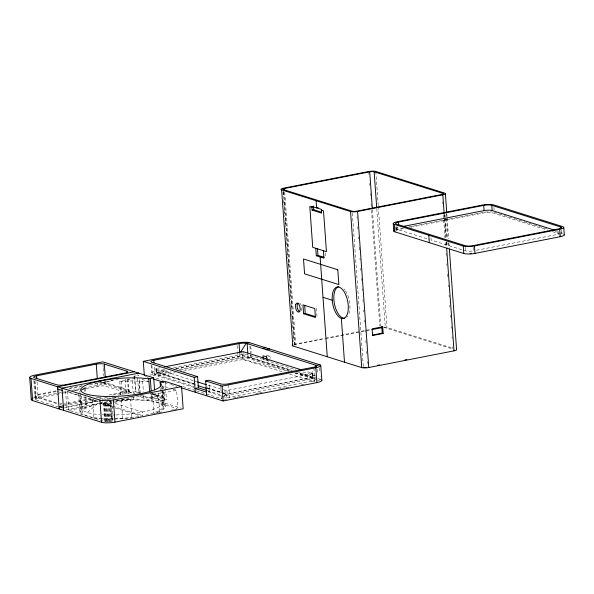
<?xml version="1.0" encoding="UTF-8"?>
<svg xmlns="http://www.w3.org/2000/svg" width="594" height="594" viewBox="0 0 594 594"><rect width="100%" height="100%" fill="white"/><g stroke="black" fill="none" stroke-linecap="round" stroke-linejoin="round"><path stroke-width="0.45" stroke-dasharray="2.97 2.23" d="M195.203 384.83L156.185 372.542L155.888 368.711L160.202 367.723M156.14 372.468L166.825 370.196M207.573 388.721L226.663 394.334L313.135 377.294L312.867 373.492L305.62 371.168M313.135 377.294L298.819 372.661M79.373 392.396L80.101 391.127M93.124 417.938L68.807 410.298L67.478 391.721L79.856 395.611L81.185 414.189L79.975 412.243L81.43 409.704L86.62 406.808L85.93 397.082M159.593 411.531L158.256 392.946L152.591 394.965L153.928 413.543L159.593 411.531L163.847 408.962L165.303 406.422L164.1 389.619M310.996 374.086L313.81 369.78M224.205 395.552L225.237 394.275L311.716 377.346L315.562 379.284M312.867 373.574L226.396 390.622L207.306 385.009M223.441 396.985L221.629 398.752L196.005 390.696M224.049 396.391L226.477 394.037L222.059 392.649M87.429 412.555L98.842 402.361M80.806 390.704L85.291 388.231L85.61 392.656M102.324 383.152L110.128 381.014M111.019 380.769L112.808 380.271M97.186 400.556L87.429 403.638A40.459 8.895 -4.1 0 0 99.532 414.619M92.471 404.729L93.28 404.536M395.456 229.781A8.212 1.804 -4.1 0 1 397.854 229.15L402.39 228.267M408.739 227.019L483.1 212.466A8.212 1.804 -4.1 0 1 492.181 211.976M403.534 228.623L398.997 229.514A5.918 1.299 -4.1 0 0 396.05 230.843M410.788 227.205L484.244 212.823A5.918 1.299 -4.1 0 1 492.315 212.749L547.972 230.249M476.381 250.274L558.902 234.118L558.776 232.388M164.583 369.49L154.611 371.443A5.918 1.299 -4.1 0 0 152.45 373.374L193.986 386.427M173.656 367.716L239.857 354.752A5.918 1.299 -4.1 0 1 247.921 354.677L262.392 359.229M56.007 390.867L37.919 394.401A5.918 1.299 -4.1 0 0 35.759 396.332L57.521 403.178M69.565 388.209L82.224 385.729M94.884 383.256L97.594 382.722M294.141 344.372A5.16 1.136 -4.1 0 1 294.698 344.253L324.628 338.394M325.534 338.216L370.879 329.336M294.03 345.277A3.245 0.713 -4.1 0 1 295.656 344.55L324.673 338.87M325.579 338.691L370.923 329.811M56.059 391.58L37.971 395.121A5.918 1.299 -4.1 0 0 35.811 397.052L58.442 404.165M56.957 391.401L59.675 390.874M68.711 389.1L81.371 386.627M89.508 385.031L99.644 383.063M100.535 382.892L118.169 379.44M133.353 376.462L138.706 375.415M175.898 368.414L243.354 355.353L291.751 370.441M194.208 387.436L158.086 376.084L157.818 372.364L167.76 370.418M175.891 368.829L242.738 355.747L289.434 370.426M33.323 398.136A9.868 2.168 -4.1 0 1 36.212 397.379L57.128 393.287M58.034 393.109L60.759 392.575M61.672 392.396L67.129 391.327M71.674 390.444L79.856 388.84M83.494 388.127L104.41 384.028L135.024 393.659M149.844 375.133L169.877 371.213M178.98 369.431L238.149 357.848A9.868 2.168 -4.1 0 1 250.037 357.388L292.241 370.508M67.478 391.721L69.26 391.372M73.715 390.503L79.054 389.456M82.618 388.758L85.291 388.231M120.738 394.75L119.788 381.482L134.036 378.69M58.65 407.046L36.019 399.933A5.918 1.299 -4.1 0 1 38.179 398.002L62.593 393.221M63.499 393.042L68.013 392.159L96.555 401.136L66.714 406.972A5.918 1.299 -4.1 0 1 64.538 407.284M75.245 390.748L79.767 389.857M80.673 389.679L97.854 386.323A5.918 1.299 -4.1 0 1 105.918 386.249L128.549 393.362A5.918 1.299 -4.1 0 1 129.143 394.312M171.198 371.963L154.878 375.156A5.918 1.299 -4.1 0 0 152.717 375.779M180.272 370.188L240.125 358.472A5.918 1.299 -4.1 0 1 248.188 358.397L288.833 371.176M158.086 376.084L175.252 372.72M183.383 371.131L243.005 359.459L282.655 371.926M268.436 356.66L270.084 356.333M265.718 359.014L263.246 359.496L295.871 369.758M267.055 360.699L269.528 360.209M90.867 398.596L66.461 403.378A5.918 1.299 -4.1 0 1 64.278 403.69M96.295 397.535L98.107 397.178M108.954 395.055L126.128 391.691A5.918 1.299 -4.1 0 0 128.289 389.761L105.658 382.647A5.918 1.299 -4.1 0 0 102.807 382.291M91.825 399.138L66.513 404.091A5.918 1.299 -4.1 0 1 64.33 404.403M98.151 397.898L101.774 397.193M112.622 395.069L126.18 392.411A5.918 1.299 -4.1 0 0 128.341 390.481L105.71 383.368A5.918 1.299 -4.1 0 0 102.123 383.004M64.419 405.665L95.033 399.673M99.532 398.789L107.64 397.208M118.444 395.092L135.551 391.743L139.976 393.131L139.026 379.848M104.693 399.539L116.446 397.238M64.345 407.937L98.894 401.18M107.566 399.48L118.748 397.289M66.305 409.815L98.708 403.475M99.614 403.296L107.759 401.7M68.807 410.298L91.795 405.799M115.949 401.069L138.937 396.569L177.094 408.568M114.419 402.442L130.539 399.287L131.809 416.981M152.591 394.965L176.626 390.265L177.896 407.952M150.69 393.933L161.234 397.252L162.778 396.978L151.351 393.384L151.611 396.978L155.019 396.309L166.446 399.903L165.785 390.674M161.501 400.965L166.446 399.903M208.13 391.743L209.838 391.416L209.222 382.84M222.401 396.302L226.811 397.69L311.731 381.066L311.464 377.346L296.48 372.638M311.924 381.467L315.221 380.821M317.693 380.338L321.161 379.655M155.702 413.194L158.375 412.674M159.266 412.496L161.939 411.976M170.834 410.231L173.507 409.712M174.398 409.533L177.071 409.014M233.323 397.965L236.041 397.438M236.947 397.26L239.672 396.725M240.577 396.547L243.295 396.012M255.992 393.532L258.717 392.998M259.623 392.82L262.34 392.285M278.668 389.092L281.385 388.558M282.291 388.379L285.009 387.852M285.922 387.674L289.545 386.961M301.336 384.652L305.873 383.769M99.317 401.73L105.041 403.326L111.731 402.97L113.001 420.656M112.192 401.433L102.458 402.992L94.104 404.974L87.689 407.261A40.459 8.895 -4.1 0 0 90.622 416.943A40.459 8.895 -4.1 0 0 133.086 417.233L136.464 416.691M137.311 416.557L139.003 416.29M112.355 421.666L111.605 421.777L110.276 403.2M119.788 381.482L132.351 380.903L149.978 381.883M121.124 400.059L133.68 399.48L151.307 400.46L150.802 393.384M116.714 400.363L130.539 399.287M114.449 401.217L122.639 400.415A40.459 8.895 -4.1 0 1 161.182 404.061A40.459 8.895 -4.1 0 1 145.493 415.124M114.36 419.082L129.098 418.131M130.027 418.042L131.868 417.864M101.314 418.956L113.439 419.119M103.928 403.155L105.257 421.733L93.971 418.206L92.642 399.628L95.396 399.911M93.971 418.206L100.393 418.859M150.653 393.77C155.531 392.01 164.404 403.229 160.863 392.018M243.072 359.4L288.543 371.287M294.78 372.921L311.716 377.346L314.478 381.326M556.645 230.799L558.412 231.356M494.29 212.362L547.297 229.032M555.249 231.534L558.783 232.64M559.667 232.922L563.201 234.029M552.39 231.638L561.226 234.415A5.918 1.299 -4.1 0 1 561.813 235.365M396.495 226.611L396.681 229.21L429.365 239.493M473.411 247.342L473.656 250.809A5.918 1.299 -4.1 0 1 465.592 250.876L431.133 240.043L430.947 237.444M383.85 327.183A5.16 1.136 -4.1 0 1 386.976 327.502L453.229 348.329M383.761 327.628A3.245 0.713 -4.1 0 1 385.32 327.821L453.348 349.213M266.387 355.115L270.196 356.311L270.359 358.538M302.858 371.955L315.963 376.069M298.426 372.453L316.973 378.281M317.857 378.564L320.508 379.395L320.322 376.774M295.01 373.114L315.332 379.507M289.701 374.138L311.731 381.066M155.873 368.748L193.169 380.561M194.052 380.836L196.703 381.675M157.818 372.364L196.584 384.556M207.158 387.882L221.258 392.315M222.141 392.589L226.544 393.971L226.811 397.69M193.785 383.761L157.566 372.371L154.878 375.156L154.24 366.298M207.039 387.927L221.176 392.367M207.195 390.585L221.362 395.04L221.629 398.752A5.918 1.299 -4.1 0 0 222.052 398.864M208.308 391.869L221.525 396.027M156.252 378.2L163.32 380.42M182.752 386.531L195.122 390.421M145.263 376.485L148.767 377.584M164.56 382.551L167.189 383.375M170.701 384.481L176.841 386.412M137.229 374.955L138.899 375.378M142.018 379.38L149.094 381.608M164.1 404.484L162.763 385.907L168.83 387.808M173.158 389.174L176.626 390.265M139.427 392.864L135.736 391.706L134.534 374.873M151.611 396.978L163.038 400.571L162.4 391.676M140.325 395.322L180.539 407.967M109.222 401.574L111.85 402.398M115.362 403.504L142.56 412.058L142.753 414.775M92.642 399.628L98.478 401.47M100.631 403.423L114.568 407.803M115.436 408.078L140.689 416.023L142.82 415.681L102.458 402.992L102.265 400.274M162.763 385.907L163.974 387.845L162.518 390.384L163.847 408.962M163.847 404.083L165.303 406.422M161.471 387.444L161.902 389.115M162.563 391.654L164.798 400.319M561.672 230.182L561.857 232.789M493.933 207.41L494.111 209.89M465.34 247.408L465.592 250.876M446.844 213.951L447.044 216.721M447.111 217.642L448.633 238.877M448.893 242.575L449.294 248.114M446.153 213.424L448.01 239.278M448.27 242.976L448.604 247.594M445.003 214.998L445.136 216.847M445.203 217.775L446.658 238.083M446.926 241.78L447.319 247.319M444.572 214.672L444.772 217.441M444.832 218.369L446.294 238.684M446.554 242.374L446.822 246.065M444.208 214.182L445.923 238.194M446.191 241.884L446.525 246.503M442.389 201.878L442.523 203.727M443.317 214.805L444.973 237.89M445.307 242.508L445.567 246.206M446.101 253.593L446.228 255.435M446.829 263.751L446.963 265.592M447.557 273.908L447.75 276.678M448.351 284.986L448.485 286.835M449.079 295.144L449.213 296.993M449.806 305.301L449.94 307.15M450.534 315.459L450.668 317.307M451.329 326.537L451.462 328.385M452.056 336.694L452.19 338.543M452.784 346.851L452.918 348.7M397.676 226.678L397.854 229.15M395.76 226.878L395.886 228.616M375.787 171.443L378.237 205.613M378.304 206.534L386.976 327.502M376.782 208.702L385.32 327.821M372.423 209.667L380.769 326.017M368.763 171.51L369.023 175.2M369.617 183.516L369.75 185.358M370.352 193.674L370.478 195.515M371.079 203.831L371.272 206.601M371.54 210.291L379.811 325.712M357.016 216.721L357.15 218.57M357.744 226.878L357.878 228.727M358.472 237.036L358.605 238.885M359.199 247.193L359.4 249.963M359.994 258.271L360.127 260.12M360.721 268.429L360.855 270.277M361.449 278.586L361.583 280.435M362.177 288.743L362.31 290.592M362.971 299.829L363.105 301.67M363.699 309.986L363.832 311.828M364.426 320.144L364.56 321.985M365.154 330.301L365.288 332.143M365.882 340.459L366.082 343.228M366.676 351.537L366.81 353.385M367.404 361.694L367.538 363.543M352.324 213.068L363.313 366.35M325.222 252.851L325.579 257.803M316.424 308.234L317.062 317.151M319.698 368.028L320.01 372.401M317.07 369.23L317.382 373.515M313.936 367.983L314.939 381.994M312.689 373.388L312.956 377.108M312.162 373.856L312.429 377.569M284.734 192.189L295.656 344.55M283.776 191.892L294.698 344.253M283.412 191.402L294.468 345.604M283.048 191.996L283.375 196.614M283.642 200.312L284.103 206.771M284.37 210.469L284.83 216.929M285.098 220.619L285.558 227.086M285.892 231.705L286.353 238.164M286.62 241.862L287.08 248.322M287.348 252.019L287.808 258.479M288.075 262.177L288.543 268.637M288.803 272.334L289.337 279.722M289.597 283.412L290.065 289.879M290.325 293.57L290.793 300.037M291.053 303.727L291.52 310.194M291.78 313.884L292.248 320.352M292.575 324.963L293.042 331.43M293.302 335.12L293.77 341.587M250.787 346.361L251.225 352.48M251.477 355.977L251.596 357.729M249.903 346.146L250.468 354.017M250.534 354.885L250.72 357.514M247.921 354.677L248.188 358.397M243.778 351.722L244.045 355.442M242.738 355.747L243.005 359.459M241.832 351.745L242.1 355.457M239.731 353.036L240.125 358.472M237.273 345.611L237.652 350.854M237.711 351.73L238.149 357.848M228.69 384.674L229.64 397.935M226.923 390.54L227.183 394.26M224.978 390.562L225.237 394.275M220.619 384.749L221.235 393.325M165.191 382.373L165.719 389.753M162.028 386.456L162.214 389.055M161.791 389.709L163.001 406.578M160.61 388.528L160.796 391.142M156.586 368.429L156.853 372.148M156.066 368.896L156.326 372.609M157.068 395.181L157.328 398.774M154.819 393.547L155.019 396.309M151.893 365.652L152.606 375.601M151.106 365.058L151.656 372.772M142.642 381.14L143.399 391.758M143.651 395.292L143.971 399.717M139.219 379.811L140.169 393.094M137.6 377.992L138.677 393.035M134.407 375.794L135.551 391.743M132.351 380.903L133.234 393.287M133.494 396.822L133.68 399.48M128.259 378.861L129.344 393.963M127.532 379.15L128.549 393.362M125.245 379.306L126.336 394.572M121.31 381.333L122.26 394.602M121.31 400.185L122.646 418.763M111.019 403.088L112.288 420.782M110.269 400.616L111.598 419.193M109.496 403.289L110.833 421.866M108.709 403.348L110.046 421.926M107.922 403.393L109.259 421.97M105.532 380.88L105.918 386.249M107.15 403.415L108.479 421.992M106.4 403.408L107.737 421.985M103.081 365.555L103.215 367.404M103.282 368.325L103.809 375.712M104.21 381.259L104.41 384.028M105.695 403.378L107.024 421.955M105.041 403.326L106.371 421.903M104.447 403.252L105.777 421.829M103.49 403.044L104.819 421.621M97.854 386.323L97.646 383.442A5.918 1.299 -4.1 0 1 99.829 383.13M84.363 388.565L84.615 392.107M84.927 396.525L85.692 407.142M81.133 396.094L82.024 408.464M80.227 392.901L81.43 409.704M78.646 393.666L79.975 412.243M65.57 390.993L66.714 406.972M37.036 382.016L38.179 398.002M35.016 380.754L36.212 397.379M34.682 381.296L36.019 399.933M33.888 380.695L35.224 399.331M61.976 403.809A5.918 1.299 -4.1 0 1 59.912 403.727M98.285 382.595A5.918 1.299 -4.1 0 1 99.777 382.41M116.238 414.939A40.459 8.895 -4.1 0 0 162.741 402.955L161.36 400.742L157.328 398.871L150.921 397.46L142.56 396.614A40.459 8.895 -4.1 0 0 140.021 396.488M115.362 414.968A40.459 8.895 -4.1 0 1 102.205 414.812M102.198 399.368A40.459 8.895 -4.1 0 1 117.115 397.23M61.301 404.521A5.918 1.299 -4.1 0 1 59.964 404.447M226.737 399.057A5.918 1.299 -4.1 0 1 224.48 399.109M317.842 380.494A5.918 1.299 -4.1 0 1 317.842 380.836M315.317 378.14A5.918 1.299 -4.1 0 1 314.672 378.274L229.425 394.965A5.918 1.299 -4.1 0 1 224.213 395.396M396.681 229.21A5.918 1.299 -4.1 0 1 398.841 227.287M561.404 232.321A5.918 1.299 -4.1 0 1 561.404 233.316M343.919 288.951A16.038 7.611 78.9 0 1 344.921 290.154M345.404 290.83A16.038 7.611 78.9 0 1 348.336 315.221M347.891 315.978A16.038 7.611 78.9 0 1 346.859 317.181M299.784 303.155A4.581 2.176 78.9 0 1 301.722 307.41A4.581 2.176 78.9 0 1 300.92 311.494"/><path stroke-width="0.89" d="M240.659 351.967L246.183 343.325L249.487 342.679M315.221 367.627L316.624 365.473L319.921 364.827M136.947 373.641L138.736 373.151L62.021 388.172L63.61 410.343M284.467 188.498L369.713 171.807A3.245 0.713 -4.1 0 1 374.138 171.77L443.05 193.436A3.245 0.713 -4.1 0 1 441.862 194.49L356.615 211.182A3.245 0.713 -4.1 0 1 352.19 211.219L283.279 189.553A3.245 0.713 -4.1 0 1 284.467 188.498L284.6 190.347M313.543 206.809L311.895 207.128L309.801 206.467L312.726 247.342L326.44 251.656L323.515 210.781L321.413 210.12M318.25 207.558L316.602 207.885L316.09 200.713M312.102 210.098L321.629 213.098L321.361 209.378L311.843 206.385L312.102 210.098L313.758 209.779L321.547 212.229M281.63 189.88L350.542 211.546A5.16 1.136 -4.1 0 0 357.573 211.479L442.812 194.795A5.16 1.136 -4.1 0 0 444.698 193.109L375.787 171.443A5.16 1.136 -4.1 0 0 368.763 171.51L283.516 188.201A5.16 1.136 -4.1 0 0 281.63 189.88L292.82 345.931L361.731 367.597A5.16 1.136 -4.1 0 0 368.755 367.53L454.002 350.846A5.16 1.136 -4.1 0 0 456.526 349.539M560.691 226.99A5.918 1.299 -4.1 0 1 558.531 228.913L473.284 245.604A5.918 1.299 -4.1 0 1 465.213 245.678L396.302 224.012A5.918 1.299 -4.1 0 1 398.47 222.082L483.709 205.39A5.918 1.299 -4.1 0 1 491.78 205.324L560.691 226.99L560.818 228.72M402.465 226.574L484.088 210.595A5.918 1.299 -4.1 0 1 492.151 210.521L554.878 230.242M315.778 248.299L316.305 255.732L317.953 255.405L324.049 257.321M321.77 256.608L320.114 256.927L327.272 356.764M394.327 224.398L463.238 246.065A8.212 1.804 -4.1 0 0 474.428 245.961L559.674 229.277A8.212 1.804 -4.1 0 0 562.667 226.596L493.763 204.93A8.212 1.804 -4.1 0 0 482.566 205.034L397.327 221.725A8.212 1.804 -4.1 0 0 394.327 224.398L394.861 231.831L463.773 253.497A8.212 1.804 -4.1 0 0 474.962 253.393L560.201 236.709A8.212 1.804 -4.1 0 0 564.018 234.407M303.601 313.766L315.414 317.478L314.775 308.561L302.962 304.848L303.601 313.766L305.249 313.439L315.377 316.624M126.96 371.183A5.918 1.299 -4.1 0 1 124.799 373.114L65.125 384.801A5.918 1.299 -4.1 0 1 57.061 384.867L34.43 377.754A5.918 1.299 -4.1 0 1 36.59 375.824L96.265 364.144A5.918 1.299 -4.1 0 1 104.329 364.07L126.96 371.183L127.086 372.958M144.32 375.334L143.317 361.345L237.088 342.99A9.868 2.168 -4.1 0 1 248.968 342.523L320.426 364.991A9.868 2.168 -4.1 0 1 315.845 367.745L222.074 386.107L205.628 380.932L206.69 395.797M206.318 390.31L198.403 387.823L197.609 376.67L151.648 362.221A5.918 1.299 -4.1 0 1 153.809 360.291L239.055 343.607A5.918 1.299 -4.1 0 1 246.183 343.325L316.624 365.473A5.918 1.299 -4.1 0 1 313.87 367.129L228.631 383.821A5.918 1.299 -4.1 0 1 220.56 383.887L209.036 380.264L205.628 380.932M134.311 371.755L57.588 386.776L59.177 408.954M164.724 366.84L243.087 351.641L301.203 369.78M262.444 348.351L265.86 347.683M266.253 349.547L269.669 348.878M382.692 326.767L372.134 328.838L372.616 335.521L383.167 333.457L382.692 326.767L381.734 326.47L382.217 333.16L383.167 333.457M371.829 329.633L380.895 327.858A3.245 0.713 -4.1 0 1 382.098 327.688M31.623 399.012A9.868 2.168 -4.1 0 0 32.611 400.601L101.522 422.267A9.868 2.168 -4.1 0 0 114.969 422.141L183.16 408.791L181.571 386.62L165.125 381.445L160.172 382.417L161.412 384.407A40.459 8.895 -4.1 0 1 114.048 396.421A40.459 8.895 -4.1 0 1 83.123 386.694A40.459 8.895 -4.1 0 1 141.231 378.059L148.745 378.824L153.698 377.851L154.559 389.85M372.542 335.053L382.217 333.16M266.543 358.85L266.498 356.6M143.317 361.345L194.201 377.339L197.609 376.67M63.521 405.843L59.014 406.719L63.447 408.115M32.611 400.601L31.022 378.423L99.933 400.089A9.868 2.168 -4.1 0 0 113.38 399.97L181.571 386.62M198.403 387.823L194.995 388.491L206.422 392.077M377.777 365.28L379.596 364.924M404.982 359.957L406.801 359.6M181.229 387.793L223.136 400.965L316.906 382.61A9.868 2.168 -4.1 0 0 321.748 380.115M316.305 255.732L323.923 258.123L323.396 250.698M323.01 297.312L332.239 300.215M197.587 381.949L206.422 384.726M197.854 385.669L206.69 388.446M153.698 377.851L102.814 361.857L34.623 375.208A9.868 2.168 -4.1 0 0 31.022 378.423M153.155 378.965L163.684 382.276M100.379 380.657L100.869 380.813L101.084 383.783M57.744 389.003L62.177 390.399M160.603 384.088L160.172 382.417L160.484 386.783M563.765 227.428L564.3 234.86M559.674 229.277L560.201 236.709M491.78 205.324L492.151 210.521M483.709 205.39L484.088 210.595M474.428 245.961L474.962 253.393M463.238 246.065L463.773 253.497M445.389 193.637L446.71 212.103M449.361 249.035L456.571 349.688M442.812 194.795L444.141 213.261M446.651 248.351L454.002 350.846M428.779 235.231L429.314 242.664M398.47 222.082L398.656 224.681M393.228 223.567L393.763 230.999M374.138 171.77L376.722 207.781M369.713 171.807L372.297 207.818M357.573 211.479L368.755 367.53M350.542 211.546L361.731 367.597M341.357 318.339A16.038 7.611 78.9 0 0 346.606 297.104A16.038 7.611 78.9 0 0 332.751 292.753A16.038 7.611 78.9 0 0 341.357 318.339L344.498 362.177M317.486 248.804L317.953 255.405M313.491 206.066L313.758 209.779M320.76 365.533L321.829 380.39M316.038 365.199L316.157 366.914M315.845 367.745L316.906 382.61M304.677 305.42L305.249 313.439M266.951 359.207L266.788 356.979L262.979 355.784L263.194 358.754M247.126 343.532L247.802 352.962M239.055 343.607L239.672 352.183M222.074 386.107L223.136 400.965M194.201 377.339L195.263 392.203M153.809 360.291L153.995 362.867M150.289 378.519L151.166 390.763M148.745 378.824L149.681 391.914M113.38 399.97L114.969 422.141M104.329 364.07L105.279 377.339M99.933 400.089L101.522 422.267M96.265 364.144L97.275 378.296M36.59 375.824L36.783 378.482M29.7 377.428L31.289 399.599M394.861 231.831A8.212 1.804 -4.1 0 1 394.037 230.509M560.283 236.056A5.918 1.299 -4.1 0 1 559.704 236.212M471.636 253.348A5.918 1.299 -4.1 0 1 470.092 253.452M292.82 345.931A5.16 1.136 -4.1 0 1 292.523 344.951M366.609 367.404A3.245 0.713 -4.1 0 1 363.892 367.389M454.232 350.2A3.245 0.713 -4.1 0 1 454.002 350.297M344.379 318.213A16.038 7.611 78.9 0 1 334.318 303.334A16.038 7.611 78.9 0 1 338.736 286.687M299.822 311.731A4.581 2.176 78.9 0 1 297.371 307.737A4.581 2.176 78.9 0 1 298.077 303.051M337.793 269.75L303.504 258.969L304.574 273.834L338.855 284.608L337.793 269.75M295.708 304.744A4.581 2.176 78.9 0 0 298.173 312.058A4.581 2.176 78.9 0 0 299.673 305.992A4.581 2.176 78.9 0 0 295.708 304.744"/></g></svg>
